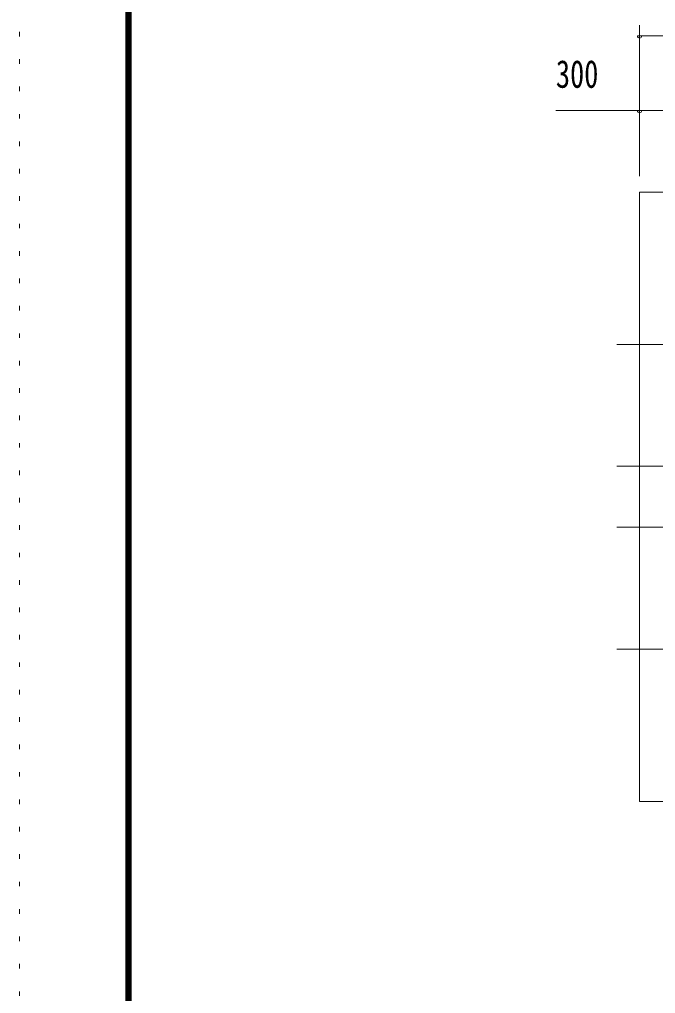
# Model space of a CAD drawing. Units: millimetres, scale not verified. Extents: x -37128 to 37128, y -14700 to 14700.
# Drawn here: x -4452 to -272, y -5654 to 741 of the extents above; entities that cross this region are included whole.
import ezdxf
from ezdxf.enums import TextEntityAlignment as Align

# ---------------------------------------------------------------- set-up
doc = ezdxf.new("R2010")
doc.units = ezdxf.units.MM
doc.header["$LTSCALE"] = 60
doc.linetypes.add('USER3', pattern=[24, 12, -5, 2, -5])
doc.linetypes.add('USER4', pattern=[3, 0.5, -2.5])
for name, color, linetype, lineweight in [('0-2_1-0BOLD', 7, 'Continuous', 18), ('0-3_1-2CENTER', 3, 'USER3', 18), ('0-5_1-5DIM', 3, 'Continuous', 18), ('0-C_F-F', 5, 'Continuous', 18), ('0-D_F-E_J_ADD', 3, 'USER4', 18)]:
    doc.layers.add(name, color=color, linetype=linetype, lineweight=lineweight)
doc.styles.add('ＭＳ ゴシック', font='')
doc.styles.get('ＭＳ ゴシック').set_extended_font_data('MS Gothic')

msp = doc.modelspace()

# ---------------------------------------------------------------- linework, layer by layer
at = {"layer": '0-2_1-0BOLD'}
msp.add_lwpolyline([(7572.53, -392.46), (7572.53, -4392.46), (-377.47, -4392.46), (-377.47, -392.46)], close=True, dxfattribs=at)
at = {"layer": '0-3_1-2CENTER'}
for p, q in [((-527.47, -1392.46), (7722.53, -1392.46)), ((-527.47, -2192.46), (7722.53, -2192.46)), ((-527.47, -2592.46), (7722.53, -2592.46)), ((-527.47, -3392.46), (7722.53, -3392.46))]:
    msp.add_line(p, q, dxfattribs=at)
at = {"layer": '0-5_1-5DIM'}
for p, q in [((-377.47, 702.54), (-377.47, -287.46)), ((-363.47, 632.54), (-391.47, 632.54)), ((7572.53, 632.54), (-377.47, 632.54)), ((8122.03, 142.54), (-926.97, 142.54)), ((-363.47, 142.54), (-391.47, 142.54))]:
    msp.add_line(p, q, dxfattribs=at)
for centre in [(-377.47, 632.54), (-377.47, 142.54)]:
    msp.add_arc(centre, 14, 180, 0, dxfattribs=at)
at = {"layer": '0-C_F-F'}
for points in [[(36428.07, -14000), (36428.07, 14140), (-3751.93, 14140), (-3751.93, -14000)], [(36424.56, -13996.5), (-3748.43, -13996.5), (-3748.43, 14136.5), (36424.56, 14136.5)], [(36421.07, -13993), (36421.07, 14133), (-3744.93, 14133), (-3744.93, -13993)], [(36417.57, -13989.5), (36417.57, 14129.5), (-3741.43, 14129.5), (-3741.43, -13989.5)], [(36414.07, -13986), (36414.07, 14126), (-3737.93, 14126), (-3737.93, -13986)], [(36410.57, -13982.5), (36410.57, 14122.5), (-3734.43, 14122.5), (-3734.43, -13982.5)], [(36407.06, -13979), (-3730.93, -13979), (-3730.93, 14119), (36407.06, 14119)], [(36403.57, -13975.5), (-3727.43, -13975.5), (-3727.43, 14115.5), (36403.57, 14115.5)], [(36400.07, -13972), (36400.07, 14112), (-3723.93, 14112), (-3723.93, -13972)], [(36396.57, -13968.5), (-3720.43, -13968.5), (-3720.43, 14108.5), (36396.57, 14108.5)], [(36393.07, -13965), (36393.07, 14105), (-3716.93, 14105), (-3716.93, -13965)]]:
    msp.add_lwpolyline(points, close=True, dxfattribs=at)
at = {"layer": '0-D_F-E_J_ADD', "color": 5}
msp.add_lwpolyline([(37128.07, -14700), (37128.07, 14700), (-4451.93, 14700), (-4451.93, -14700)], close=True, dxfattribs=at)

# ---------------------------------------------------------------- texts
at = {"layer": '0-5_1-5DIM', "color": 7, "style": 'ＭＳ ゴシック', "width": 0.75}
msp.add_text('300', height=182.3, dxfattribs=at).set_placement((-926.97, 237.41), align=Align.BOTTOM_LEFT)

doc.saveas('drawing.dxf')
